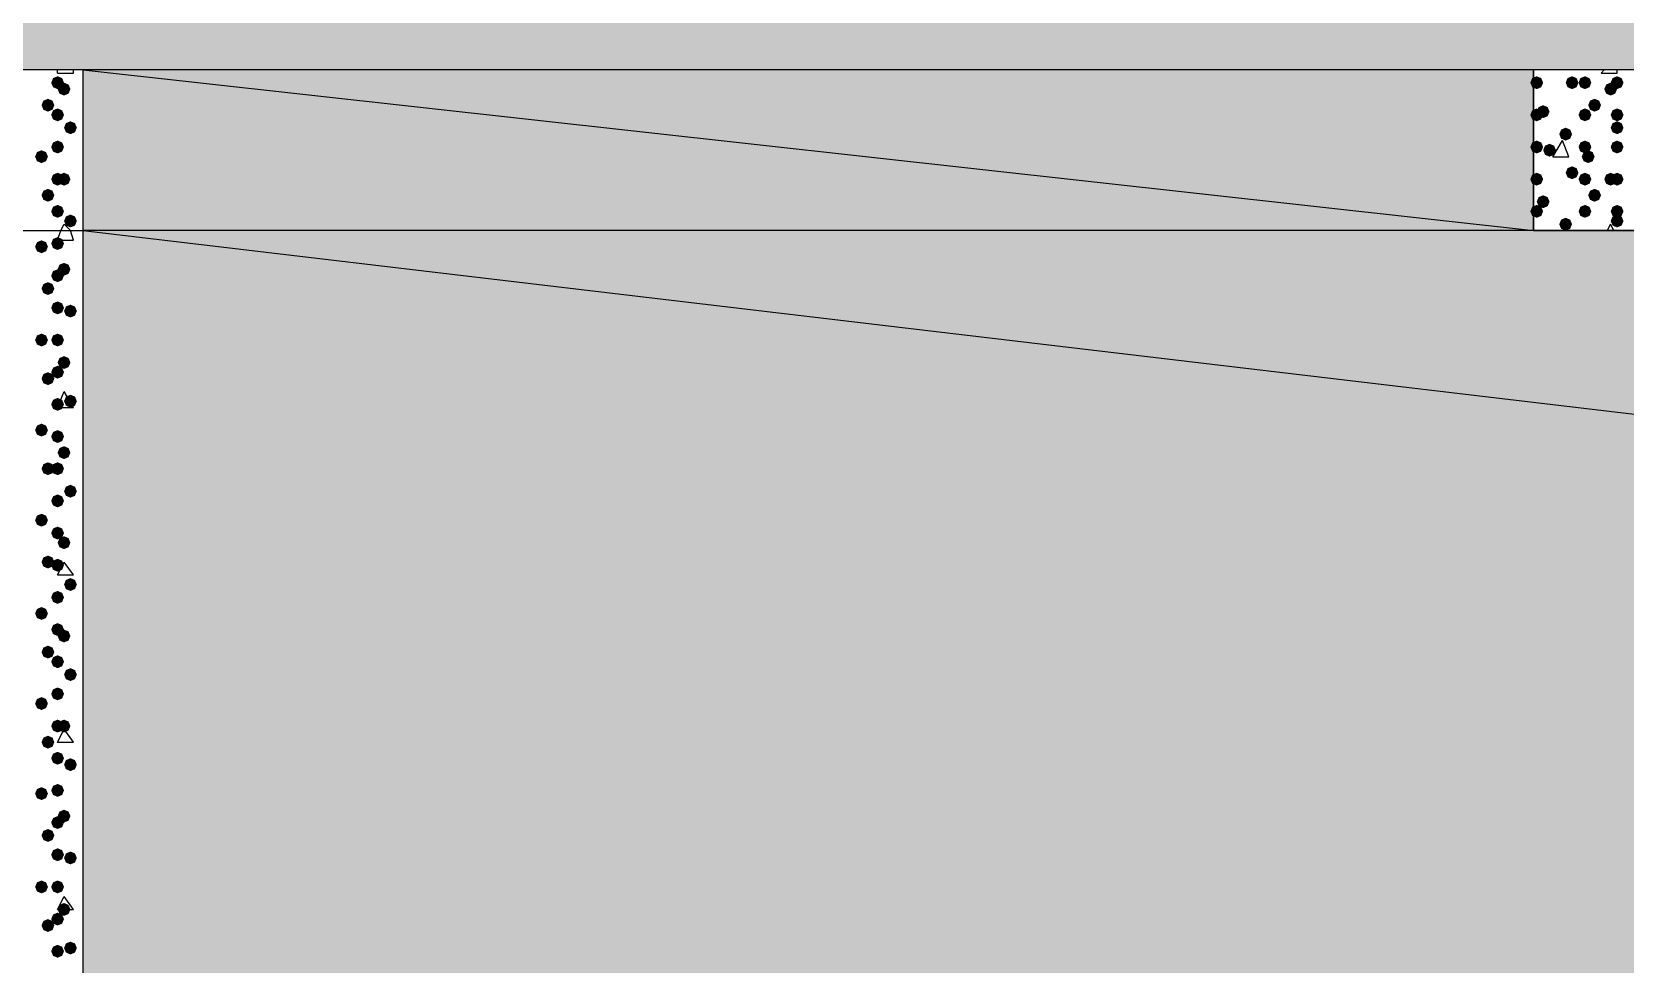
# Model space of a CAD drawing. Header units: millimetres. Extents: x 0 to 420, y 0 to 297.
# Drawn here: x 223.73 to 244.71, y 194.99 to 207.26 of the extents above; entities that cross this region are included whole.
import ezdxf

# ---------------------------------------------------------------- set-up
doc = ezdxf.new("R2010")
doc.units = ezdxf.units.MM
doc.layers.get('0').update_dxf_attribs({"linetype": 'CONTINUOUS'})

msp = doc.modelspace()

# ---------------------------------------------------------------- hatches: boundary and pattern name
at = {"true_color": 0x000008}
h = msp.add_hatch(color=0, dxfattribs=at)
h.paths.add_polyline_path([(385.826, 225.806), (39.708667, 225.806), (385.826, 206.756)], flags=0)
h.paths.add_polyline_path([(39.708667, 225.806), (385.826, 206.756), (39.708667, 206.756)], flags=0)
at = {"true_color": 0x000007}
for points in [[(224.155, 206.586667), (224.130129, 206.526871), (224.070333, 206.502), (224.010538, 206.526871), (223.985667, 206.586667), (224.010537, 206.646462), (224.070333, 206.671333), (224.130129, 206.646463)], [(243.628333, 206.586667), (243.603462, 206.526871), (243.543667, 206.502), (243.483871, 206.526871), (243.459, 206.586667), (243.483871, 206.646462), (243.543667, 206.671333), (243.603462, 206.646463)], [(244.094, 206.586667), (244.069129, 206.526871), (244.009333, 206.502), (243.949538, 206.526871), (243.924667, 206.586667), (243.949537, 206.646462), (244.009333, 206.671333), (244.069129, 206.646463)], [(244.263333, 206.586667), (244.238463, 206.526871), (244.178667, 206.502), (244.118871, 206.526871), (244.094, 206.586667), (244.118871, 206.646462), (244.178667, 206.671333), (244.238462, 206.646463)], [(244.686667, 206.586667), (244.661796, 206.526871), (244.602, 206.502), (244.542204, 206.526871), (244.517333, 206.586667), (244.542204, 206.646462), (244.602, 206.671333), (244.661796, 206.646463)], [(224.239667, 206.502), (224.214796, 206.442204), (224.155, 206.417333), (224.095204, 206.442204), (224.070333, 206.502), (224.095204, 206.561796), (224.155, 206.586667), (224.214796, 206.561796)], [(244.602, 206.502), (244.577129, 206.442204), (244.517333, 206.417333), (244.457538, 206.442204), (244.432667, 206.502), (244.457537, 206.561796), (244.517333, 206.586667), (244.577129, 206.561796)], [(224.028, 206.290333), (224.003129, 206.230537), (223.943333, 206.205667), (223.883537, 206.230537), (223.858667, 206.290333), (223.883537, 206.350129), (223.943333, 206.375), (224.003129, 206.350129)], [(224.155, 206.163333), (224.130129, 206.103537), (224.070333, 206.078667), (224.010538, 206.103537), (223.985667, 206.163333), (224.010537, 206.223129), (224.070333, 206.248), (224.130129, 206.223129)], [(243.628333, 206.163333), (243.603462, 206.103537), (243.543667, 206.078667), (243.483871, 206.103537), (243.459, 206.163333), (243.483871, 206.223129), (243.543667, 206.248), (243.603462, 206.223129)], [(243.713, 206.205667), (243.688129, 206.145871), (243.628333, 206.121), (243.568537, 206.145871), (243.543667, 206.205667), (243.568537, 206.265462), (243.628333, 206.290333), (243.688129, 206.265463)], [(244.263333, 206.163333), (244.238463, 206.103537), (244.178667, 206.078667), (244.118871, 206.103537), (244.094, 206.163333), (244.118871, 206.223129), (244.178667, 206.248), (244.238462, 206.223129)], [(244.390333, 206.290333), (244.365462, 206.230537), (244.305667, 206.205667), (244.245871, 206.230537), (244.221, 206.290333), (244.245871, 206.350129), (244.305667, 206.375), (244.365462, 206.350129)], [(244.686667, 206.163333), (244.661796, 206.103537), (244.602, 206.078667), (244.542204, 206.103537), (244.517333, 206.163333), (244.542204, 206.223129), (244.602, 206.248), (244.661796, 206.223129)], [(224.324333, 205.994), (224.299463, 205.934204), (224.239667, 205.909333), (224.179871, 205.934204), (224.155, 205.994), (224.179871, 206.053796), (224.239667, 206.078667), (224.299462, 206.053796)], [(244.009333, 205.909333), (243.984463, 205.849538), (243.924667, 205.824667), (243.864871, 205.849538), (243.84, 205.909333), (243.864871, 205.969129), (243.924667, 205.994), (243.984462, 205.969129)], [(244.686667, 205.994), (244.661796, 205.934204), (244.602, 205.909333), (244.542204, 205.934204), (244.517333, 205.994), (244.542204, 206.053796), (244.602, 206.078667), (244.661796, 206.053796)], [(224.155, 205.74), (224.130129, 205.680204), (224.070333, 205.655333), (224.010538, 205.680204), (223.985667, 205.74), (224.010537, 205.799796), (224.070333, 205.824667), (224.130129, 205.799796)], [(243.628333, 205.74), (243.603462, 205.680204), (243.543667, 205.655333), (243.483871, 205.680204), (243.459, 205.74), (243.483871, 205.799796), (243.543667, 205.824667), (243.603462, 205.799796)], [(243.797667, 205.697667), (243.772796, 205.637871), (243.713, 205.613), (243.653204, 205.637871), (243.628333, 205.697667), (243.653204, 205.757462), (243.713, 205.782333), (243.772796, 205.757463)], [(244.263333, 205.74), (244.238463, 205.680204), (244.178667, 205.655333), (244.118871, 205.680204), (244.094, 205.74), (244.118871, 205.799796), (244.178667, 205.824667), (244.238462, 205.799796)], [(244.686667, 205.74), (244.661796, 205.680204), (244.602, 205.655333), (244.542204, 205.680204), (244.517333, 205.74), (244.542204, 205.799796), (244.602, 205.824667), (244.661796, 205.799796)], [(223.943333, 205.613), (223.918462, 205.553204), (223.858667, 205.528333), (223.798871, 205.553204), (223.774, 205.613), (223.798871, 205.672796), (223.858667, 205.697667), (223.918462, 205.672796)], [(244.305667, 205.613), (244.280796, 205.553204), (244.221, 205.528333), (244.161204, 205.553204), (244.136333, 205.613), (244.161204, 205.672796), (244.221, 205.697667), (244.280796, 205.672796)], [(224.155, 205.316667), (224.130129, 205.256871), (224.070333, 205.232), (224.010538, 205.256871), (223.985667, 205.316667), (224.010537, 205.376462), (224.070333, 205.401333), (224.130129, 205.376463)], [(224.239667, 205.316667), (224.214796, 205.256871), (224.155, 205.232), (224.095204, 205.256871), (224.070333, 205.316667), (224.095204, 205.376462), (224.155, 205.401333), (224.214796, 205.376463)], [(243.628333, 205.316667), (243.603462, 205.256871), (243.543667, 205.232), (243.483871, 205.256871), (243.459, 205.316667), (243.483871, 205.376462), (243.543667, 205.401333), (243.603462, 205.376463)], [(244.094, 205.401333), (244.069129, 205.341537), (244.009333, 205.316667), (243.949538, 205.341537), (243.924667, 205.401333), (243.949537, 205.461129), (244.009333, 205.486), (244.069129, 205.461129)], [(244.263333, 205.316667), (244.238463, 205.256871), (244.178667, 205.232), (244.118871, 205.256871), (244.094, 205.316667), (244.118871, 205.376462), (244.178667, 205.401333), (244.238462, 205.376463)], [(244.602, 205.316667), (244.577129, 205.256871), (244.517333, 205.232), (244.457538, 205.256871), (244.432667, 205.316667), (244.457537, 205.376462), (244.517333, 205.401333), (244.577129, 205.376463)], [(244.686667, 205.316667), (244.661796, 205.256871), (244.602, 205.232), (244.542204, 205.256871), (244.517333, 205.316667), (244.542204, 205.376462), (244.602, 205.401333), (244.661796, 205.376463)], [(224.028, 205.105), (224.003129, 205.045204), (223.943333, 205.020333), (223.883537, 205.045204), (223.858667, 205.105), (223.883537, 205.164796), (223.943333, 205.189667), (224.003129, 205.164796)], [(244.390333, 205.105), (244.365462, 205.045204), (244.305667, 205.020333), (244.245871, 205.045204), (244.221, 205.105), (244.245871, 205.164796), (244.305667, 205.189667), (244.365462, 205.164796)], [(224.155, 204.893333), (224.130129, 204.833537), (224.070333, 204.808667), (224.010538, 204.833537), (223.985667, 204.893333), (224.010537, 204.953129), (224.070333, 204.978), (224.130129, 204.953129)], [(243.628333, 204.893333), (243.603462, 204.833537), (243.543667, 204.808667), (243.483871, 204.833537), (243.459, 204.893333), (243.483871, 204.953129), (243.543667, 204.978), (243.603462, 204.953129)], [(243.713, 205.020333), (243.688129, 204.960537), (243.628333, 204.935667), (243.568537, 204.960537), (243.543667, 205.020333), (243.568537, 205.080129), (243.628333, 205.105), (243.688129, 205.080129)], [(244.263333, 204.893333), (244.238463, 204.833537), (244.178667, 204.808667), (244.118871, 204.833537), (244.094, 204.893333), (244.118871, 204.953129), (244.178667, 204.978), (244.238462, 204.953129)], [(244.686667, 204.893333), (244.661796, 204.833537), (244.602, 204.808667), (244.542204, 204.833537), (244.517333, 204.893333), (244.542204, 204.953129), (244.602, 204.978), (244.661796, 204.953129)], [(224.324333, 204.766333), (224.299463, 204.706537), (224.239667, 204.681667), (224.179871, 204.706537), (224.155, 204.766333), (224.179871, 204.826129), (224.239667, 204.851), (224.299462, 204.826129)], [(244.009333, 204.724), (243.984463, 204.664204), (243.924667, 204.639333), (243.864871, 204.664204), (243.84, 204.724), (243.864871, 204.783796), (243.924667, 204.808667), (243.984462, 204.783796)], [(244.686667, 204.766333), (244.661796, 204.706537), (244.602, 204.681667), (244.542204, 204.706537), (244.517333, 204.766333), (244.542204, 204.826129), (244.602, 204.851), (244.661796, 204.826129)]]:
    msp.add_hatch(color=0, dxfattribs=at).paths.add_polyline_path(points, flags=0)
at = {"true_color": 0x000008}
h = msp.add_hatch(color=0, dxfattribs=at)
h.paths.add_polyline_path([(243.501333, 206.756), (224.409, 206.756), (243.501333, 204.639333)], flags=0)
h.paths.add_polyline_path([(224.409, 206.756), (243.501333, 204.639333), (224.409, 204.639333)], flags=0)
for points in [[(224.155, 204.47), (224.130129, 204.410204), (224.070333, 204.385333), (224.010538, 204.410204), (223.985667, 204.47), (224.010537, 204.529796), (224.070333, 204.554667), (224.130129, 204.529796)], [(223.943333, 204.427667), (223.918462, 204.367871), (223.858667, 204.343), (223.798871, 204.367871), (223.774, 204.427667), (223.798871, 204.487462), (223.858667, 204.512333), (223.918462, 204.487463)], [(224.155, 204.046667), (224.130129, 203.986871), (224.070333, 203.962), (224.010538, 203.986871), (223.985667, 204.046667), (224.010537, 204.106462), (224.070333, 204.131333), (224.130129, 204.106463)], [(224.239667, 204.131333), (224.214796, 204.071537), (224.155, 204.046667), (224.095204, 204.071537), (224.070333, 204.131333), (224.095204, 204.191129), (224.155, 204.216), (224.214796, 204.191129)], [(224.028, 203.877333), (224.003129, 203.817537), (223.943333, 203.792667), (223.883537, 203.817537), (223.858667, 203.877333), (223.883537, 203.937129), (223.943333, 203.962), (224.003129, 203.937129)], [(224.155, 203.623333), (224.130129, 203.563538), (224.070333, 203.538667), (224.010538, 203.563538), (223.985667, 203.623333), (224.010537, 203.683129), (224.070333, 203.708), (224.130129, 203.683129)], [(224.324333, 203.581), (224.299463, 203.521204), (224.239667, 203.496333), (224.179871, 203.521204), (224.155, 203.581), (224.179871, 203.640796), (224.239667, 203.665667), (224.299462, 203.640796)], [(223.943333, 203.2), (223.918462, 203.140204), (223.858667, 203.115333), (223.798871, 203.140204), (223.774, 203.2), (223.798871, 203.259796), (223.858667, 203.284667), (223.918462, 203.259796)], [(224.155, 203.2), (224.130129, 203.140204), (224.070333, 203.115333), (224.010538, 203.140204), (223.985667, 203.2), (224.010537, 203.259796), (224.070333, 203.284667), (224.130129, 203.259796)], [(224.155, 202.776667), (224.130129, 202.716871), (224.070333, 202.692), (224.010538, 202.716871), (223.985667, 202.776667), (224.010537, 202.836462), (224.070333, 202.861333), (224.130129, 202.836463)], [(224.239667, 202.903667), (224.214796, 202.843871), (224.155, 202.819), (224.095204, 202.843871), (224.070333, 202.903667), (224.095204, 202.963462), (224.155, 202.988333), (224.214796, 202.963463)], [(224.028, 202.692), (224.003129, 202.632204), (223.943333, 202.607333), (223.883537, 202.632204), (223.858667, 202.692), (223.883537, 202.751796), (223.943333, 202.776667), (224.003129, 202.751796)], [(224.155, 202.353333), (224.130129, 202.293537), (224.070333, 202.268667), (224.010538, 202.293537), (223.985667, 202.353333), (224.010537, 202.413129), (224.070333, 202.438), (224.130129, 202.413129)], [(224.324333, 202.395667), (224.299463, 202.335871), (224.239667, 202.311), (224.179871, 202.335871), (224.155, 202.395667), (224.179871, 202.455462), (224.239667, 202.480333), (224.299462, 202.455463)], [(223.943333, 202.014667), (223.918462, 201.954871), (223.858667, 201.93), (223.798871, 201.954871), (223.774, 202.014667), (223.798871, 202.074462), (223.858667, 202.099333), (223.918462, 202.074463)], [(224.155, 201.93), (224.130129, 201.870204), (224.070333, 201.845333), (224.010538, 201.870204), (223.985667, 201.93), (224.010537, 201.989796), (224.070333, 202.014667), (224.130129, 201.989796)], [(224.239667, 201.718333), (224.214796, 201.658537), (224.155, 201.633667), (224.095204, 201.658537), (224.070333, 201.718333), (224.095204, 201.778129), (224.155, 201.803), (224.214796, 201.778129)], [(224.028, 201.506667), (224.003129, 201.446871), (223.943333, 201.422), (223.883537, 201.446871), (223.858667, 201.506667), (223.883537, 201.566462), (223.943333, 201.591333), (224.003129, 201.566463)], [(224.155, 201.506667), (224.130129, 201.446871), (224.070333, 201.422), (224.010538, 201.446871), (223.985667, 201.506667), (224.010537, 201.566462), (224.070333, 201.591333), (224.130129, 201.566463)], [(224.155, 201.083333), (224.130129, 201.023537), (224.070333, 200.998667), (224.010538, 201.023537), (223.985667, 201.083333), (224.010537, 201.143129), (224.070333, 201.168), (224.130129, 201.143129)], [(224.324333, 201.210333), (224.299463, 201.150537), (224.239667, 201.125667), (224.179871, 201.150537), (224.155, 201.210333), (224.179871, 201.270129), (224.239667, 201.295), (224.299462, 201.270129)], [(223.943333, 200.829333), (223.918462, 200.769537), (223.858667, 200.744667), (223.798871, 200.769537), (223.774, 200.829333), (223.798871, 200.889129), (223.858667, 200.914), (223.918462, 200.889129)], [(224.155, 200.66), (224.130129, 200.600204), (224.070333, 200.575333), (224.010538, 200.600204), (223.985667, 200.66), (224.010537, 200.719796), (224.070333, 200.744667), (224.130129, 200.719796)], [(224.239667, 200.533), (224.214796, 200.473204), (224.155, 200.448333), (224.095204, 200.473204), (224.070333, 200.533), (224.095204, 200.592796), (224.155, 200.617667), (224.214796, 200.592796)], [(224.028, 200.279), (224.003129, 200.219204), (223.943333, 200.194333), (223.883537, 200.219204), (223.858667, 200.279), (223.883537, 200.338796), (223.943333, 200.363667), (224.003129, 200.338796)], [(224.155, 200.236667), (224.130129, 200.176871), (224.070333, 200.152), (224.010538, 200.176871), (223.985667, 200.236667), (224.010537, 200.296462), (224.070333, 200.321333), (224.130129, 200.296463)], [(224.324333, 199.982667), (224.299463, 199.922871), (224.239667, 199.898), (224.179871, 199.922871), (224.155, 199.982667), (224.179871, 200.042462), (224.239667, 200.067333), (224.299462, 200.042463)], [(224.155, 199.813333), (224.130129, 199.753537), (224.070333, 199.728667), (224.010538, 199.753537), (223.985667, 199.813333), (224.010537, 199.873129), (224.070333, 199.898), (224.130129, 199.873129)], [(223.943333, 199.601667), (223.918462, 199.541871), (223.858667, 199.517), (223.798871, 199.541871), (223.774, 199.601667), (223.798871, 199.661462), (223.858667, 199.686333), (223.918462, 199.661463)], [(224.155, 199.39), (224.130129, 199.330204), (224.070333, 199.305333), (224.010538, 199.330204), (223.985667, 199.39), (224.010537, 199.449796), (224.070333, 199.474667), (224.130129, 199.449796)], [(224.239667, 199.305333), (224.214796, 199.245537), (224.155, 199.220667), (224.095204, 199.245537), (224.070333, 199.305333), (224.095204, 199.365129), (224.155, 199.39), (224.214796, 199.365129)], [(224.028, 199.093667), (224.003129, 199.033871), (223.943333, 199.009), (223.883537, 199.033871), (223.858667, 199.093667), (223.883537, 199.153462), (223.943333, 199.178333), (224.003129, 199.153463)], [(224.155, 198.966667), (224.130129, 198.906871), (224.070333, 198.882), (224.010538, 198.906871), (223.985667, 198.966667), (224.010537, 199.026462), (224.070333, 199.051333), (224.130129, 199.026463)], [(224.324333, 198.797333), (224.299463, 198.737537), (224.239667, 198.712667), (224.179871, 198.737537), (224.155, 198.797333), (224.179871, 198.857129), (224.239667, 198.882), (224.299462, 198.857129)], [(223.943333, 198.416333), (223.918462, 198.356537), (223.858667, 198.331667), (223.798871, 198.356537), (223.774, 198.416333), (223.798871, 198.476129), (223.858667, 198.501), (223.918462, 198.476129)], [(224.155, 198.543333), (224.130129, 198.483537), (224.070333, 198.458667), (224.010538, 198.483537), (223.985667, 198.543333), (224.010537, 198.603129), (224.070333, 198.628), (224.130129, 198.603129)], [(224.155, 198.12), (224.130129, 198.060204), (224.070333, 198.035333), (224.010538, 198.060204), (223.985667, 198.12), (224.010537, 198.179796), (224.070333, 198.204667), (224.130129, 198.179796)], [(224.239667, 198.12), (224.214796, 198.060204), (224.155, 198.035333), (224.095204, 198.060204), (224.070333, 198.12), (224.095204, 198.179796), (224.155, 198.204667), (224.214796, 198.179796)], [(224.028, 197.908333), (224.003129, 197.848537), (223.943333, 197.823667), (223.883537, 197.848537), (223.858667, 197.908333), (223.883537, 197.968129), (223.943333, 197.993), (224.003129, 197.968129)], [(224.155, 197.696667), (224.130129, 197.636871), (224.070333, 197.612), (224.010538, 197.636871), (223.985667, 197.696667), (224.010537, 197.756462), (224.070333, 197.781333), (224.130129, 197.756463)], [(224.324333, 197.612), (224.299463, 197.552204), (224.239667, 197.527333), (224.179871, 197.552204), (224.155, 197.612), (224.179871, 197.671796), (224.239667, 197.696667), (224.299462, 197.671796)], [(223.943333, 197.231), (223.918462, 197.171204), (223.858667, 197.146333), (223.798871, 197.171204), (223.774, 197.231), (223.798871, 197.290796), (223.858667, 197.315667), (223.918462, 197.290796)], [(224.155, 197.273333), (224.130129, 197.213537), (224.070333, 197.188667), (224.010538, 197.213537), (223.985667, 197.273333), (224.010537, 197.333129), (224.070333, 197.358), (224.130129, 197.333129)], [(224.239667, 196.934667), (224.214796, 196.874871), (224.155, 196.85), (224.095204, 196.874871), (224.070333, 196.934667), (224.095204, 196.994462), (224.155, 197.019333), (224.214796, 196.994463)], [(224.028, 196.680667), (224.003129, 196.620871), (223.943333, 196.596), (223.883537, 196.620871), (223.858667, 196.680667), (223.883537, 196.740462), (223.943333, 196.765333), (224.003129, 196.740463)], [(224.155, 196.85), (224.130129, 196.790204), (224.070333, 196.765333), (224.010538, 196.790204), (223.985667, 196.85), (224.010537, 196.909796), (224.070333, 196.934667), (224.130129, 196.909796)], [(224.155, 196.426667), (224.130129, 196.366871), (224.070333, 196.342), (224.010538, 196.366871), (223.985667, 196.426667), (224.010537, 196.486462), (224.070333, 196.511333), (224.130129, 196.486463)], [(224.324333, 196.384333), (224.299463, 196.324537), (224.239667, 196.299667), (224.179871, 196.324537), (224.155, 196.384333), (224.179871, 196.444129), (224.239667, 196.469), (224.299462, 196.444129)], [(223.943333, 196.003333), (223.918462, 195.943537), (223.858667, 195.918667), (223.798871, 195.943537), (223.774, 196.003333), (223.798871, 196.063129), (223.858667, 196.088), (223.918462, 196.063129)], [(224.155, 196.003333), (224.130129, 195.943537), (224.070333, 195.918667), (224.010538, 195.943537), (223.985667, 196.003333), (224.010537, 196.063129), (224.070333, 196.088), (224.130129, 196.063129)], [(224.239667, 195.707), (224.214796, 195.647204), (224.155, 195.622333), (224.095204, 195.647204), (224.070333, 195.707), (224.095204, 195.766796), (224.155, 195.791667), (224.214796, 195.766796)], [(224.028, 195.495333), (224.003129, 195.435537), (223.943333, 195.410667), (223.883537, 195.435537), (223.858667, 195.495333), (223.883537, 195.555129), (223.943333, 195.58), (224.003129, 195.555129)], [(224.155, 195.58), (224.130129, 195.520204), (224.070333, 195.495333), (224.010538, 195.520204), (223.985667, 195.58), (224.010537, 195.639796), (224.070333, 195.664667), (224.130129, 195.639796)], [(224.155, 195.156667), (224.130129, 195.096871), (224.070333, 195.072), (224.010538, 195.096871), (223.985667, 195.156667), (224.010537, 195.216462), (224.070333, 195.241333), (224.130129, 195.216463)], [(224.324333, 195.199), (224.299463, 195.139204), (224.239667, 195.114333), (224.179871, 195.139204), (224.155, 195.199), (224.179871, 195.258796), (224.239667, 195.283667), (224.299462, 195.258796)]]:
    msp.add_hatch(color=0, dxfattribs=at).paths.add_polyline_path(points, flags=0)
h = msp.add_hatch(color=0, dxfattribs=at)
h.paths.add_polyline_path([(385.826, 204.639333), (224.409, 204.639333), (385.826, 185.547)], flags=0)
h.paths.add_polyline_path([(224.409, 204.639333), (385.826, 185.547), (224.409, 185.547)], flags=0)

# ---------------------------------------------------------------- linework, layer by layer
at = {"color": 0, "true_color": 0x000008}
for points in [[(39.708667, 225.806), (385.826, 206.756), (39.708667, 206.756)], [(243.501333, 206.756), (224.409, 206.756), (243.501333, 204.639333)], [(224.409, 206.756), (243.501333, 204.639333), (224.409, 204.639333)], [(385.826, 204.639333), (224.409, 204.639333), (385.826, 185.547)], [(224.409, 204.639333), (385.826, 185.547), (224.409, 185.547)]]:
    msp.add_lwpolyline(points, close=True, dxfattribs=at)
at = {"color": 0, "true_color": 0x000007}
for points in [[(38.650333, 185.547), (38.650333, 162.263667), (386.884333, 162.263667), (386.884333, 185.547), (224.409, 185.547), (224.409, 206.756), (201.125667, 206.756), (201.125667, 185.547)], [(38.650333, 185.547), (38.650333, 162.263667), (386.884333, 162.263667), (386.884333, 185.547), (224.409, 185.547), (224.409, 206.756), (201.125667, 206.756), (201.125667, 185.547)], [(222.292333, 206.756), (222.292333, 204.639333), (224.409, 204.639333), (224.409, 206.756)], [(243.501333, 206.756), (243.501333, 204.639333), (245.618, 204.639333), (245.618, 206.756)]]:
    msp.add_lwpolyline(points, close=True, dxfattribs=at)
for points in [[(224.070333, 206.713667), (224.070333, 206.756)], [(224.070333, 206.713667), (224.282, 206.713667)], [(224.282, 206.713667), (224.282, 206.756)], [(244.390333, 206.713667), (244.432667, 206.756)], [(244.390333, 206.713667), (244.602, 206.713667)], [(244.602, 206.713667), (244.602, 206.756)], [(243.755333, 205.613), (243.882333, 205.824667)], [(243.967, 205.613), (243.882333, 205.824667)], [(243.755333, 205.613), (243.967, 205.613)], [(224.112667, 204.639333), (224.155, 204.724)], [(224.239667, 204.639333), (224.155, 204.724)], [(224.409, 185.547), (224.409, 204.639333)], [(244.475, 204.639333), (244.517333, 204.724)], [(244.559667, 204.639333), (244.517333, 204.724)]]:
    msp.add_lwpolyline(points, dxfattribs=at)
at = {"color": 0, "true_color": 0x000008}
for points in [[(224.070333, 204.512333), (224.112667, 204.639333)], [(224.282, 204.512333), (224.239667, 204.639333)], [(224.070333, 204.512333), (224.282, 204.512333)], [(224.070333, 202.311), (224.155, 202.522667)], [(224.282, 202.311), (224.155, 202.522667)], [(224.070333, 202.311), (224.282, 202.311)], [(224.070333, 200.109667), (224.155, 200.279)], [(224.282, 200.109667), (224.155, 200.279)], [(224.070333, 200.109667), (224.282, 200.109667)], [(224.070333, 197.908333), (224.155, 198.077667)], [(224.282, 197.908333), (224.155, 198.077667)], [(224.070333, 197.908333), (224.282, 197.908333)], [(224.070333, 195.707), (224.155, 195.876333)], [(224.282, 195.707), (224.155, 195.876333)], [(224.070333, 195.707), (224.282, 195.707)]]:
    msp.add_lwpolyline(points, dxfattribs=at)

doc.saveas('drawing.dxf')
